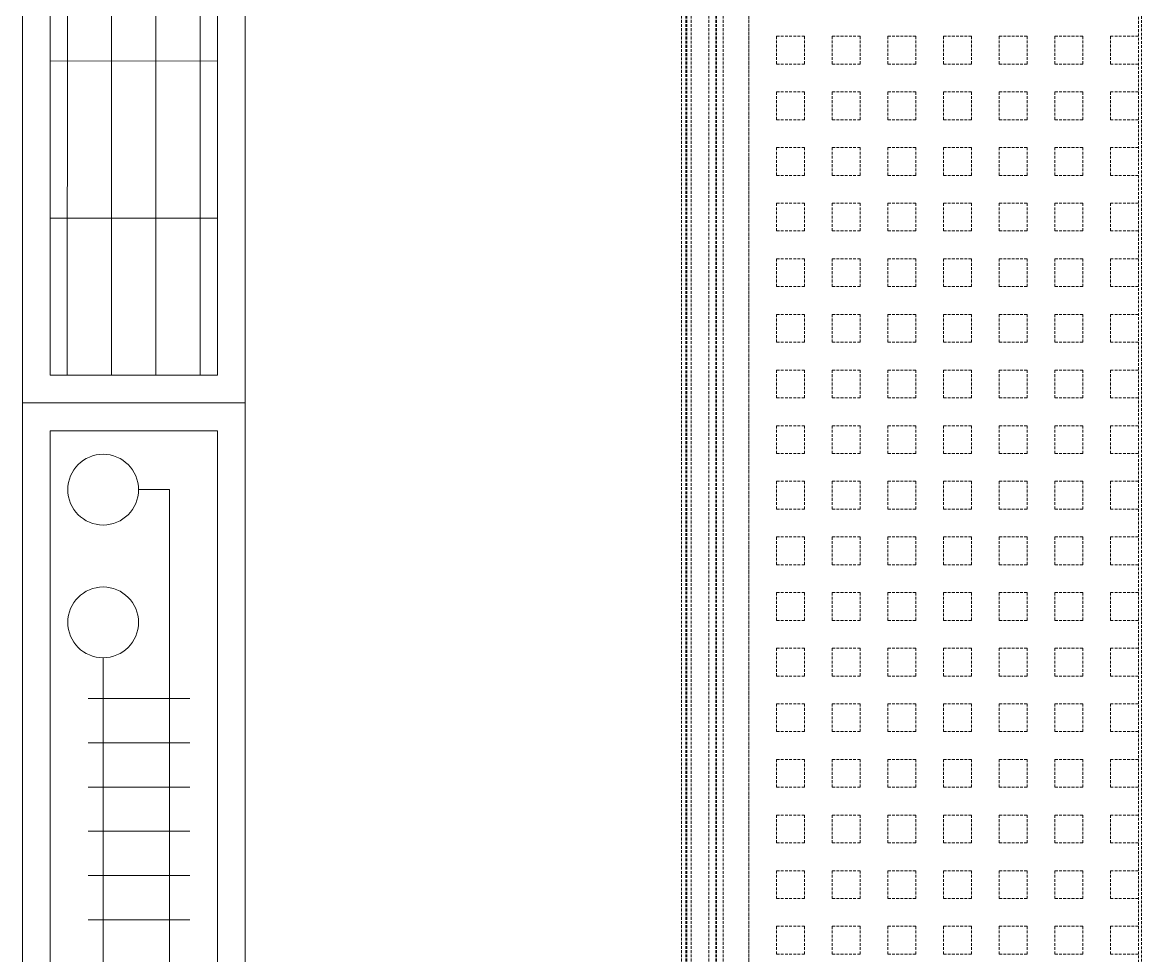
# Model space of a CAD drawing. Extents: x -1457 to 23780, y -2071 to 4205.
# Drawn here: x 4722.2 to 4822.8, y 914.9 to 998.8 of the extents above; entities that cross this region are included whole.
import ezdxf

# ---------------------------------------------------------------- set-up
doc = ezdxf.new("R2010")
doc.units = 0
doc.header["$MEASUREMENT"] = 0
doc.linetypes.add('HIDDEN', pattern=[0.375, 0.25, -0.125])
doc.layers.get('0').update_dxf_attribs({"color": 9, "lineweight": 9})
doc.layers.add('M-TEFRIS2-015', color=129, linetype='Continuous', lineweight=9)
doc.layers.add('T-KONVEKTOR', color=220, linetype='Continuous', lineweight=9)

# ---------------------------------------------------------------- blocks, each defined once
blk = doc.blocks.new('A$C4B7F52E3')
for p, q in [((250, 89.48), (0, 89.47)), ((250, 89.47), (0, 89.48)), ((0, 89.48), (0, 69.47)), ((250, 69.47), (250, 89.47)), ((0, 69.47), (250, 69.47))]:
    blk.add_line(p, q)
at = {"color": 252, "linetype": 'Continuous'}
for p, q in [((16.61, 71.95), (16.6, 86.99)), ((30.73, 71.95), (30.72, 86.99))]:
    blk.add_line(p, q, dxfattribs=at)
at = {"color": 252}
for p, q in [((199.29, 85.44), (2.49, 85.42)), ((203.55, 84.5), (203.55, 75.36)), ((207.52, 84.5), (207.52, 75.36)), ((211.5, 84.5), (211.5, 75.36)), ((215.48, 84.5), (215.48, 75.36)), ((219.45, 84.5), (219.45, 75.36)), ((223.43, 84.5), (223.43, 75.36)), ((242.21, 82.69), (197.7, 82.69)), ((242.21, 79.91), (242.21, 82.69)), ((196.99, 81.46), (2.49, 81.45)), ((194.68, 77.48), (2.49, 77.47)), ((227.1, 76.72), (194.25, 76.73)), ((192.38, 73.51), (2.49, 73.49))]:
    blk.add_line(p, q, dxfattribs=at)
blk.add_lwpolyline([(247.51, 86.99), (247.51, 71.95), (2.49, 71.95), (2.49, 86.99)], close=True)
for centre in [(230.28, 76.72), (242.21, 76.72)]:
    blk.add_circle(centre, 3.18, dxfattribs=at)

msp = doc.modelspace()

# ---------------------------------------------------------------- linework, layer by layer
at = {"layer": 'M-TEFRIS2-015', "linetype": 'HIDDEN', "lineweight": 0}
for p, q in [((4787.5, 320), (4787.5, 2034.62)), ((4787.5, 2034.32), (4787.5, 320)), ((4822.5, 285), (4822.5, 2034.32)), ((4822.79, 284.7), (4822.79, 2034.32)), ((4781.45, 852.47), (4781.45, 1011.04)), ((4781.85, 852.47), (4781.85, 1011.04)), ((4781.92, 852.47), (4781.92, 1011.04)), ((4782.32, 852.47), (4782.32, 1011.04)), ((4783.92, 852.47), (4783.92, 1011.04)), ((4784.52, 852.47), (4784.52, 1011.04)), ((4784.6, 852.47), (4784.6, 1011.04)), ((4785.2, 852.47), (4785.2, 1011.04)), ((4787.5, 997.5), (4787.5, 997.5)), ((4790, 997.5), (4792.5, 997.5)), ((4790, 995), (4790, 997.5)), ((4792.5, 995), (4792.5, 997.5)), ((4795, 997.5), (4797.5, 997.5)), ((4795, 995), (4795, 997.5)), ((4797.5, 995), (4797.5, 997.5)), ((4800, 997.5), (4802.5, 997.5)), ((4800, 995), (4800, 997.5)), ((4802.5, 995), (4802.5, 997.5)), ((4805, 997.5), (4807.5, 997.5)), ((4805, 995), (4805, 997.5)), ((4807.5, 995), (4807.5, 997.5)), ((4810, 997.5), (4812.5, 997.5)), ((4810, 995), (4810, 997.5)), ((4812.5, 995), (4812.5, 997.5)), ((4815, 997.5), (4817.5, 997.5)), ((4815, 995), (4815, 997.5)), ((4817.5, 995), (4817.5, 997.5)), ((4820, 997.5), (4822.5, 997.5)), ((4820, 995), (4820, 997.5)), ((4787.5, 995), (4787.5, 995)), ((4790, 995), (4792.5, 995)), ((4795, 995), (4797.5, 995)), ((4800, 995), (4802.5, 995)), ((4805, 995), (4807.5, 995)), ((4810, 995), (4812.5, 995)), ((4815, 995), (4817.5, 995)), ((4820, 995), (4822.5, 995)), ((4787.5, 992.5), (4787.5, 992.5)), ((4790, 992.5), (4792.5, 992.5)), ((4790, 990), (4790, 992.5)), ((4792.5, 990), (4792.5, 992.5)), ((4795, 992.5), (4797.5, 992.5)), ((4795, 990), (4795, 992.5)), ((4797.5, 990), (4797.5, 992.5)), ((4800, 992.5), (4802.5, 992.5)), ((4800, 990), (4800, 992.5)), ((4802.5, 990), (4802.5, 992.5)), ((4805, 992.5), (4807.5, 992.5)), ((4805, 990), (4805, 992.5)), ((4807.5, 990), (4807.5, 992.5)), ((4810, 992.5), (4812.5, 992.5)), ((4810, 990), (4810, 992.5)), ((4812.5, 990), (4812.5, 992.5)), ((4815, 992.5), (4817.5, 992.5)), ((4815, 990), (4815, 992.5)), ((4817.5, 990), (4817.5, 992.5)), ((4820, 992.5), (4822.5, 992.5)), ((4820, 990), (4820, 992.5)), ((4787.5, 990), (4787.5, 990)), ((4790, 990), (4792.5, 990)), ((4795, 990), (4797.5, 990)), ((4800, 990), (4802.5, 990)), ((4805, 990), (4807.5, 990)), ((4810, 990), (4812.5, 990)), ((4815, 990), (4817.5, 990)), ((4820, 990), (4822.5, 990)), ((4787.5, 987.5), (4787.5, 987.5)), ((4790, 987.5), (4792.5, 987.5)), ((4790, 985), (4790, 987.5)), ((4792.5, 985), (4792.5, 987.5)), ((4795, 987.5), (4797.5, 987.5)), ((4795, 985), (4795, 987.5)), ((4797.5, 985), (4797.5, 987.5)), ((4800, 987.5), (4802.5, 987.5)), ((4800, 985), (4800, 987.5)), ((4802.5, 985), (4802.5, 987.5)), ((4805, 987.5), (4807.5, 987.5)), ((4805, 985), (4805, 987.5)), ((4807.5, 985), (4807.5, 987.5)), ((4810, 987.5), (4812.5, 987.5)), ((4810, 985), (4810, 987.5)), ((4812.5, 985), (4812.5, 987.5)), ((4815, 987.5), (4817.5, 987.5)), ((4815, 985), (4815, 987.5)), ((4817.5, 985), (4817.5, 987.5)), ((4820, 987.5), (4822.5, 987.5)), ((4820, 985), (4820, 987.5)), ((4787.5, 985), (4787.5, 985)), ((4790, 985), (4792.5, 985)), ((4795, 985), (4797.5, 985)), ((4800, 985), (4802.5, 985)), ((4805, 985), (4807.5, 985)), ((4810, 985), (4812.5, 985)), ((4815, 985), (4817.5, 985)), ((4820, 985), (4822.5, 985)), ((4787.5, 982.5), (4787.5, 982.5)), ((4790, 982.5), (4792.5, 982.5)), ((4790, 980), (4790, 982.5)), ((4792.5, 980), (4792.5, 982.5)), ((4795, 982.5), (4797.5, 982.5)), ((4795, 980), (4795, 982.5)), ((4797.5, 980), (4797.5, 982.5)), ((4800, 982.5), (4802.5, 982.5)), ((4800, 980), (4800, 982.5)), ((4802.5, 980), (4802.5, 982.5)), ((4805, 982.5), (4807.5, 982.5)), ((4805, 980), (4805, 982.5)), ((4807.5, 980), (4807.5, 982.5)), ((4810, 982.5), (4812.5, 982.5)), ((4810, 980), (4810, 982.5)), ((4812.5, 980), (4812.5, 982.5)), ((4815, 982.5), (4817.5, 982.5)), ((4815, 980), (4815, 982.5)), ((4817.5, 980), (4817.5, 982.5)), ((4820, 982.5), (4822.5, 982.5)), ((4820, 980), (4820, 982.5)), ((4787.5, 980), (4787.5, 980)), ((4790, 980), (4792.5, 980)), ((4795, 980), (4797.5, 980)), ((4800, 980), (4802.5, 980)), ((4805, 980), (4807.5, 980)), ((4810, 980), (4812.5, 980)), ((4815, 980), (4817.5, 980)), ((4820, 980), (4822.5, 980)), ((4787.5, 977.5), (4787.5, 977.5)), ((4790, 977.5), (4792.5, 977.5)), ((4790, 975), (4790, 977.5)), ((4792.5, 975), (4792.5, 977.5)), ((4795, 977.5), (4797.5, 977.5)), ((4795, 975), (4795, 977.5)), ((4797.5, 975), (4797.5, 977.5)), ((4800, 977.5), (4802.5, 977.5)), ((4800, 975), (4800, 977.5)), ((4802.5, 975), (4802.5, 977.5)), ((4805, 977.5), (4807.5, 977.5)), ((4805, 975), (4805, 977.5)), ((4807.5, 975), (4807.5, 977.5)), ((4810, 977.5), (4812.5, 977.5)), ((4810, 975), (4810, 977.5)), ((4812.5, 975), (4812.5, 977.5)), ((4815, 977.5), (4817.5, 977.5)), ((4815, 975), (4815, 977.5)), ((4817.5, 975), (4817.5, 977.5)), ((4820, 977.5), (4822.5, 977.5)), ((4820, 975), (4820, 977.5)), ((4787.5, 975), (4787.5, 975)), ((4790, 975), (4792.5, 975)), ((4795, 975), (4797.5, 975)), ((4800, 975), (4802.5, 975)), ((4805, 975), (4807.5, 975)), ((4810, 975), (4812.5, 975)), ((4815, 975), (4817.5, 975)), ((4820, 975), (4822.5, 975)), ((4787.5, 972.5), (4787.5, 972.5)), ((4790, 972.5), (4792.5, 972.5)), ((4790, 970), (4790, 972.5)), ((4792.5, 970), (4792.5, 972.5)), ((4795, 972.5), (4797.5, 972.5)), ((4795, 970), (4795, 972.5)), ((4797.5, 970), (4797.5, 972.5)), ((4800, 972.5), (4802.5, 972.5)), ((4800, 970), (4800, 972.5)), ((4802.5, 970), (4802.5, 972.5)), ((4805, 972.5), (4807.5, 972.5)), ((4805, 970), (4805, 972.5)), ((4807.5, 970), (4807.5, 972.5)), ((4810, 972.5), (4812.5, 972.5)), ((4810, 970), (4810, 972.5)), ((4812.5, 970), (4812.5, 972.5)), ((4815, 972.5), (4817.5, 972.5)), ((4815, 970), (4815, 972.5)), ((4817.5, 970), (4817.5, 972.5)), ((4820, 972.5), (4822.5, 972.5)), ((4820, 970), (4820, 972.5)), ((4787.5, 970), (4787.5, 970)), ((4790, 970), (4792.5, 970)), ((4795, 970), (4797.5, 970)), ((4800, 970), (4802.5, 970)), ((4805, 970), (4807.5, 970)), ((4810, 970), (4812.5, 970)), ((4815, 970), (4817.5, 970)), ((4820, 970), (4822.5, 970)), ((4787.5, 967.5), (4787.5, 967.5)), ((4790, 967.5), (4792.5, 967.5)), ((4790, 965), (4790, 967.5)), ((4792.5, 965), (4792.5, 967.5)), ((4795, 967.5), (4797.5, 967.5)), ((4795, 965), (4795, 967.5)), ((4797.5, 965), (4797.5, 967.5)), ((4800, 967.5), (4802.5, 967.5)), ((4800, 965), (4800, 967.5)), ((4802.5, 965), (4802.5, 967.5)), ((4805, 967.5), (4807.5, 967.5)), ((4805, 965), (4805, 967.5)), ((4807.5, 965), (4807.5, 967.5)), ((4810, 967.5), (4812.5, 967.5)), ((4810, 965), (4810, 967.5)), ((4812.5, 965), (4812.5, 967.5)), ((4815, 967.5), (4817.5, 967.5)), ((4815, 965), (4815, 967.5)), ((4817.5, 965), (4817.5, 967.5)), ((4820, 967.5), (4822.5, 967.5)), ((4820, 965), (4820, 967.5)), ((4787.5, 965), (4787.5, 965)), ((4790, 965), (4792.5, 965)), ((4795, 965), (4797.5, 965)), ((4800, 965), (4802.5, 965)), ((4805, 965), (4807.5, 965)), ((4810, 965), (4812.5, 965)), ((4815, 965), (4817.5, 965)), ((4820, 965), (4822.5, 965)), ((4787.5, 962.5), (4787.5, 962.5)), ((4790, 962.5), (4792.5, 962.5)), ((4790, 960), (4790, 962.5)), ((4792.5, 960), (4792.5, 962.5)), ((4795, 962.5), (4797.5, 962.5)), ((4795, 960), (4795, 962.5)), ((4797.5, 960), (4797.5, 962.5)), ((4800, 962.5), (4802.5, 962.5)), ((4800, 960), (4800, 962.5)), ((4802.5, 960), (4802.5, 962.5)), ((4805, 962.5), (4807.5, 962.5)), ((4805, 960), (4805, 962.5)), ((4807.5, 960), (4807.5, 962.5)), ((4810, 962.5), (4812.5, 962.5)), ((4810, 960), (4810, 962.5)), ((4812.5, 960), (4812.5, 962.5)), ((4815, 962.5), (4817.5, 962.5)), ((4815, 960), (4815, 962.5)), ((4817.5, 960), (4817.5, 962.5)), ((4820, 962.5), (4822.5, 962.5)), ((4820, 960), (4820, 962.5)), ((4787.5, 960), (4787.5, 960)), ((4790, 960), (4792.5, 960)), ((4795, 960), (4797.5, 960)), ((4800, 960), (4802.5, 960)), ((4805, 960), (4807.5, 960)), ((4810, 960), (4812.5, 960)), ((4815, 960), (4817.5, 960)), ((4820, 960), (4822.5, 960)), ((4787.5, 957.5), (4787.5, 957.5)), ((4790, 957.5), (4792.5, 957.5)), ((4790, 955), (4790, 957.5)), ((4792.5, 955), (4792.5, 957.5)), ((4795, 957.5), (4797.5, 957.5)), ((4795, 955), (4795, 957.5)), ((4797.5, 955), (4797.5, 957.5)), ((4800, 957.5), (4802.5, 957.5)), ((4800, 955), (4800, 957.5)), ((4802.5, 955), (4802.5, 957.5)), ((4805, 957.5), (4807.5, 957.5)), ((4805, 955), (4805, 957.5)), ((4807.5, 955), (4807.5, 957.5)), ((4810, 957.5), (4812.5, 957.5)), ((4810, 955), (4810, 957.5)), ((4812.5, 955), (4812.5, 957.5)), ((4815, 957.5), (4817.5, 957.5)), ((4815, 955), (4815, 957.5)), ((4817.5, 955), (4817.5, 957.5)), ((4820, 957.5), (4822.5, 957.5)), ((4820, 955), (4820, 957.5)), ((4787.5, 955), (4787.5, 955)), ((4790, 955), (4792.5, 955)), ((4795, 955), (4797.5, 955)), ((4800, 955), (4802.5, 955)), ((4805, 955), (4807.5, 955)), ((4810, 955), (4812.5, 955)), ((4815, 955), (4817.5, 955)), ((4820, 955), (4822.5, 955)), ((4787.5, 952.5), (4787.5, 952.5)), ((4790, 952.5), (4792.5, 952.5)), ((4790, 950), (4790, 952.5)), ((4792.5, 950), (4792.5, 952.5)), ((4795, 952.5), (4797.5, 952.5)), ((4795, 950), (4795, 952.5)), ((4797.5, 950), (4797.5, 952.5)), ((4800, 952.5), (4802.5, 952.5)), ((4800, 950), (4800, 952.5)), ((4802.5, 950), (4802.5, 952.5)), ((4805, 952.5), (4807.5, 952.5)), ((4805, 950), (4805, 952.5)), ((4807.5, 950), (4807.5, 952.5)), ((4810, 952.5), (4812.5, 952.5)), ((4810, 950), (4810, 952.5)), ((4812.5, 950), (4812.5, 952.5)), ((4815, 952.5), (4817.5, 952.5)), ((4815, 950), (4815, 952.5)), ((4817.5, 950), (4817.5, 952.5)), ((4820, 952.5), (4822.5, 952.5)), ((4820, 950), (4820, 952.5)), ((4787.5, 950), (4787.5, 950)), ((4790, 950), (4792.5, 950)), ((4795, 950), (4797.5, 950)), ((4800, 950), (4802.5, 950)), ((4805, 950), (4807.5, 950)), ((4810, 950), (4812.5, 950)), ((4815, 950), (4817.5, 950)), ((4820, 950), (4822.5, 950)), ((4787.5, 947.5), (4787.5, 947.5)), ((4790, 947.5), (4792.5, 947.5)), ((4790, 945), (4790, 947.5)), ((4792.5, 945), (4792.5, 947.5)), ((4795, 947.5), (4797.5, 947.5)), ((4795, 945), (4795, 947.5)), ((4797.5, 945), (4797.5, 947.5)), ((4800, 947.5), (4802.5, 947.5)), ((4800, 945), (4800, 947.5)), ((4802.5, 945), (4802.5, 947.5)), ((4805, 947.5), (4807.5, 947.5)), ((4805, 945), (4805, 947.5)), ((4807.5, 945), (4807.5, 947.5)), ((4810, 947.5), (4812.5, 947.5)), ((4810, 945), (4810, 947.5)), ((4812.5, 945), (4812.5, 947.5)), ((4815, 947.5), (4817.5, 947.5)), ((4815, 945), (4815, 947.5)), ((4817.5, 945), (4817.5, 947.5)), ((4820, 947.5), (4822.5, 947.5)), ((4820, 945), (4820, 947.5)), ((4787.5, 945), (4787.5, 945)), ((4790, 945), (4792.5, 945)), ((4795, 945), (4797.5, 945)), ((4800, 945), (4802.5, 945)), ((4805, 945), (4807.5, 945)), ((4810, 945), (4812.5, 945)), ((4815, 945), (4817.5, 945)), ((4820, 945), (4822.5, 945)), ((4787.5, 942.5), (4787.5, 942.5)), ((4790, 942.5), (4792.5, 942.5)), ((4790, 940), (4790, 942.5)), ((4792.5, 940), (4792.5, 942.5)), ((4795, 942.5), (4797.5, 942.5)), ((4795, 940), (4795, 942.5)), ((4797.5, 940), (4797.5, 942.5)), ((4800, 942.5), (4802.5, 942.5)), ((4800, 940), (4800, 942.5)), ((4802.5, 940), (4802.5, 942.5)), ((4805, 942.5), (4807.5, 942.5)), ((4805, 940), (4805, 942.5)), ((4807.5, 940), (4807.5, 942.5)), ((4810, 942.5), (4812.5, 942.5)), ((4810, 940), (4810, 942.5)), ((4812.5, 940), (4812.5, 942.5)), ((4815, 942.5), (4817.5, 942.5)), ((4815, 940), (4815, 942.5)), ((4817.5, 940), (4817.5, 942.5)), ((4820, 942.5), (4822.5, 942.5)), ((4820, 940), (4820, 942.5)), ((4787.5, 940), (4787.5, 940)), ((4790, 940), (4792.5, 940)), ((4795, 940), (4797.5, 940)), ((4800, 940), (4802.5, 940)), ((4805, 940), (4807.5, 940)), ((4810, 940), (4812.5, 940)), ((4815, 940), (4817.5, 940)), ((4820, 940), (4822.5, 940)), ((4787.5, 937.5), (4787.5, 937.5)), ((4790, 937.5), (4792.5, 937.5)), ((4790, 935), (4790, 937.5)), ((4792.5, 935), (4792.5, 937.5)), ((4795, 937.5), (4797.5, 937.5)), ((4795, 935), (4795, 937.5)), ((4797.5, 935), (4797.5, 937.5)), ((4800, 937.5), (4802.5, 937.5)), ((4800, 935), (4800, 937.5)), ((4802.5, 935), (4802.5, 937.5)), ((4805, 937.5), (4807.5, 937.5)), ((4805, 935), (4805, 937.5)), ((4807.5, 935), (4807.5, 937.5)), ((4810, 937.5), (4812.5, 937.5)), ((4810, 935), (4810, 937.5)), ((4812.5, 935), (4812.5, 937.5)), ((4815, 937.5), (4817.5, 937.5)), ((4815, 935), (4815, 937.5)), ((4817.5, 935), (4817.5, 937.5)), ((4820, 937.5), (4822.5, 937.5)), ((4820, 935), (4820, 937.5)), ((4787.5, 935), (4787.5, 935)), ((4790, 935), (4792.5, 935)), ((4795, 935), (4797.5, 935)), ((4800, 935), (4802.5, 935)), ((4805, 935), (4807.5, 935)), ((4810, 935), (4812.5, 935)), ((4815, 935), (4817.5, 935)), ((4820, 935), (4822.5, 935)), ((4787.5, 932.5), (4787.5, 932.5)), ((4790, 932.5), (4792.5, 932.5)), ((4790, 930), (4790, 932.5)), ((4792.5, 930), (4792.5, 932.5)), ((4795, 932.5), (4797.5, 932.5)), ((4795, 930), (4795, 932.5)), ((4797.5, 930), (4797.5, 932.5)), ((4800, 932.5), (4802.5, 932.5)), ((4800, 930), (4800, 932.5)), ((4802.5, 930), (4802.5, 932.5)), ((4805, 932.5), (4807.5, 932.5)), ((4805, 930), (4805, 932.5)), ((4807.5, 930), (4807.5, 932.5)), ((4810, 932.5), (4812.5, 932.5)), ((4810, 930), (4810, 932.5)), ((4812.5, 930), (4812.5, 932.5)), ((4815, 932.5), (4817.5, 932.5)), ((4815, 930), (4815, 932.5)), ((4817.5, 930), (4817.5, 932.5)), ((4820, 932.5), (4822.5, 932.5)), ((4820, 930), (4820, 932.5)), ((4787.5, 930), (4787.5, 930)), ((4790, 930), (4792.5, 930)), ((4795, 930), (4797.5, 930)), ((4800, 930), (4802.5, 930)), ((4805, 930), (4807.5, 930)), ((4810, 930), (4812.5, 930)), ((4815, 930), (4817.5, 930)), ((4820, 930), (4822.5, 930)), ((4787.5, 927.5), (4787.5, 927.5)), ((4790, 927.5), (4792.5, 927.5)), ((4790, 925), (4790, 927.5)), ((4792.5, 925), (4792.5, 927.5)), ((4795, 927.5), (4797.5, 927.5)), ((4795, 925), (4795, 927.5)), ((4797.5, 925), (4797.5, 927.5)), ((4800, 927.5), (4802.5, 927.5)), ((4800, 925), (4800, 927.5)), ((4802.5, 925), (4802.5, 927.5)), ((4805, 927.5), (4807.5, 927.5)), ((4805, 925), (4805, 927.5)), ((4807.5, 925), (4807.5, 927.5)), ((4810, 927.5), (4812.5, 927.5)), ((4810, 925), (4810, 927.5)), ((4812.5, 925), (4812.5, 927.5)), ((4815, 927.5), (4817.5, 927.5)), ((4815, 925), (4815, 927.5)), ((4817.5, 925), (4817.5, 927.5)), ((4820, 927.5), (4822.5, 927.5)), ((4820, 925), (4820, 927.5)), ((4787.5, 925), (4787.5, 925)), ((4790, 925), (4792.5, 925)), ((4795, 925), (4797.5, 925)), ((4800, 925), (4802.5, 925)), ((4805, 925), (4807.5, 925)), ((4810, 925), (4812.5, 925)), ((4815, 925), (4817.5, 925)), ((4820, 925), (4822.5, 925)), ((4787.5, 922.5), (4787.5, 922.5)), ((4790, 922.5), (4792.5, 922.5)), ((4790, 920), (4790, 922.5)), ((4792.5, 920), (4792.5, 922.5)), ((4795, 922.5), (4797.5, 922.5)), ((4795, 920), (4795, 922.5)), ((4797.5, 920), (4797.5, 922.5)), ((4800, 922.5), (4802.5, 922.5)), ((4800, 920), (4800, 922.5)), ((4802.5, 920), (4802.5, 922.5)), ((4805, 922.5), (4807.5, 922.5)), ((4805, 920), (4805, 922.5)), ((4807.5, 920), (4807.5, 922.5)), ((4810, 922.5), (4812.5, 922.5)), ((4810, 920), (4810, 922.5)), ((4812.5, 920), (4812.5, 922.5)), ((4815, 922.5), (4817.5, 922.5)), ((4815, 920), (4815, 922.5)), ((4817.5, 920), (4817.5, 922.5)), ((4820, 922.5), (4822.5, 922.5)), ((4820, 920), (4820, 922.5)), ((4787.5, 920), (4787.5, 920)), ((4790, 920), (4792.5, 920)), ((4795, 920), (4797.5, 920)), ((4800, 920), (4802.5, 920)), ((4805, 920), (4807.5, 920)), ((4810, 920), (4812.5, 920)), ((4815, 920), (4817.5, 920)), ((4820, 920), (4822.5, 920)), ((4787.5, 917.5), (4787.5, 917.5)), ((4790, 917.5), (4792.5, 917.5)), ((4790, 915), (4790, 917.5)), ((4792.5, 915), (4792.5, 917.5)), ((4795, 917.5), (4797.5, 917.5)), ((4795, 915), (4795, 917.5)), ((4797.5, 915), (4797.5, 917.5)), ((4800, 917.5), (4802.5, 917.5)), ((4800, 915), (4800, 917.5)), ((4802.5, 915), (4802.5, 917.5)), ((4805, 917.5), (4807.5, 917.5)), ((4805, 915), (4805, 917.5)), ((4807.5, 915), (4807.5, 917.5)), ((4810, 917.5), (4812.5, 917.5)), ((4810, 915), (4810, 917.5)), ((4812.5, 915), (4812.5, 917.5)), ((4815, 917.5), (4817.5, 917.5)), ((4815, 915), (4815, 917.5)), ((4817.5, 915), (4817.5, 917.5)), ((4820, 917.5), (4822.5, 917.5)), ((4820, 915), (4820, 917.5)), ((4787.5, 915), (4787.5, 915)), ((4790, 915), (4792.5, 915)), ((4795, 915), (4797.5, 915)), ((4800, 915), (4802.5, 915)), ((4805, 915), (4807.5, 915)), ((4810, 915), (4812.5, 915)), ((4815, 915), (4817.5, 915)), ((4820, 915), (4822.5, 915))]:
    msp.add_line(p, q, dxfattribs=at)

# ---------------------------------------------------------------- block references
at = {"layer": 'T-KONVEKTOR', "xscale": -1, "rotation": 270}
for p in [(4652.77, 964.55), (4652.76, 714.54)]:
    msp.add_blockref('A$C4B7F52E3', p, dxfattribs=at)

doc.saveas('drawing.dxf')
